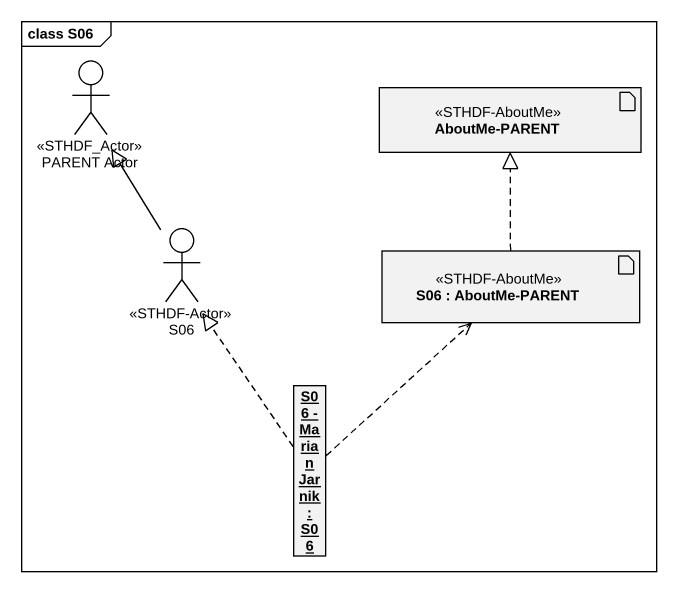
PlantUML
@startuml
mainframe class S06
allowmixing
hide circle
hide empty members
actor "PARENT Actor" as PARENT_Actor <<STHDF_Actor>>
artifact "AboutMe-PARENT" as AboutMe_PARENT <<STHDF-AboutMe>>
actor S06 <<STHDF-Actor>>
artifact "S06 : AboutMe-PARENT" as S06_2 <<STHDF-AboutMe>>
object "S06 - Marian Jarnik : S06" as S06_Marian_Jarnik
S06 -up-|> PARENT_Actor
S06_2 .up.|> AboutMe_PARENT
S06_Marian_Jarnik .up.|> S06
S06_Marian_Jarnik .up.> S06_2
@enduml
